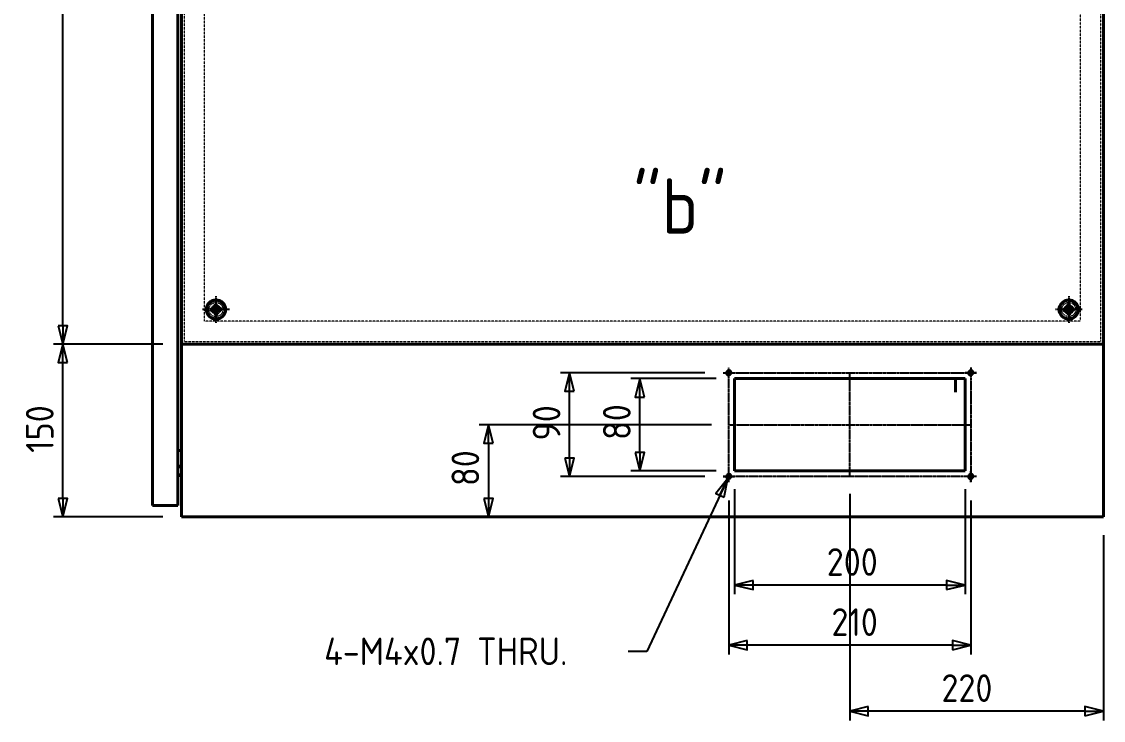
# Model space of a CAD drawing. Header units: millimetres. Extents: x 0 to 6720, y 0 to 4752.
# Drawn here: x 3449 to 4387, y 1632 to 2239 of the extents above; entities that cross this region are included whole.
import ezdxf

# ---------------------------------------------------------------- set-up
doc = ezdxf.new("R2010")
doc.units = ezdxf.units.MM
doc.linetypes.add('DPAB0445$0$CHAIN', pattern=[0.7087, 0.4724, -0.0591, 0.1181, -0.0591])
doc.linetypes.add('DPAB0445$0$DASHED', pattern=[0.2067, 0.1654, -0.0413])
for name, color, linetype, lineweight in [('DPAB0445$0$가려진 것(ISO)', 2, 'DPAB0445$0$DASHED', 18), ('DPAB0445$0$가시적인 것(ISO)', 3, 'Continuous', 40), ('DPAB0445$0$가시적인 좁은 것(ISO)', 3, 'Continuous', 35), ('DPAB0445$0$기호(ISO)', 5, 'Continuous', 25), ('DPAB0445$0$중심 표식(ISO)', 1, 'Continuous', 25), ('DPAB0445$0$중심선(ISO)', 1, 'Continuous', 25), ('DPAB0445$0$치수(ISO)', 2, 'Continuous', 25)]:
    doc.layers.add(name, color=color, linetype=linetype, lineweight=lineweight)
doc.styles.add('DPAB0445$0$문자 텍스트_PSTEK_POSCO', font='isocp.shx')
doc.styles.add('DPAB0445$0$치수 텍스트_PSTEK_POSCO', font='isocp.shx')
doc.dimstyles.new('DPAB0445$0$치수_PSTEK_POSCO', dxfattribs={"dimscale": 16, "dimtxt": 1.5, "dimasz": 1, "dimexe": 0.5, "dimexo": 1, "dimgap": 0.5, "dimtad": 1, "dimrnd": 1e-08, "dimdsep": 46, "dimtxsty": 'DPAB0445$0$치수 텍스트_PSTEK_POSCO', "dimblk": 'DPAB0445$0$Filled-2', "dimcen": 0.09, "dimdle": 10, "dimclrd": 7, "dimclre": 7, "dimclrt": 2, "dimadec": 1, "dimazin": 2, "dimtfac": 1, "dimtmove": 0, "dimatfit": 3, "dimldrblk": 'DPAB0445$0$Filled-2', "dimfxl": 0, "dimtolj": 1, "dimlwd": -1, "dimlwe": -1, "dimarcsym": 0})
doc.dimstyles.new('DPAB0445$0$치수_PSTEK_POSCO$7', dxfattribs={"dimscale": 16, "dimtxt": 1.5, "dimasz": 1, "dimexe": 0.5, "dimexo": 1, "dimgap": 0.5, "dimtad": 1, "dimrnd": 1e-08, "dimdsep": 46, "dimtxsty": 'DPAB0445$0$치수 텍스트_PSTEK_POSCO', "dimblk": 'DPAB0445$0$Filled-2', "dimcen": 0.09, "dimdle": 10, "dimclrd": 7, "dimclre": 7, "dimclrt": 2, "dimadec": 1, "dimazin": 2, "dimtfac": 1, "dimtmove": 0, "dimatfit": 3, "dimldrblk": 'DPAB0445$0$Filled-2', "dimfxl": 0, "dimtolj": 1, "dimlwd": -1, "dimlwe": -1, "dimarcsym": 0})

# ---------------------------------------------------------------- blocks, each defined once
blk = doc.blocks.new('DPAB0445$0$Filled-2')
at = {"color": 0}
for p, q in [((0, 0), (-1, 0.25)), ((-1, 0.25), (-1, -0.25)), ((-1, 0), (0, 0)), ((-1, -0.25), (0, 0))]:
    blk.add_line(p, q, dxfattribs=at)
at = {"color": 0, "flags": 128}
blk.add_lwpolyline([(-1, -0.25), (0, 0), (-1, 0.25), (-1, -0.25)], dxfattribs=at)
at = {"color": 0}
blk.add_solid([(-1, -0.25), (0, 0), (-1, 0.25), (-1, -0.25)], dxfattribs=at)
blk = doc.blocks.new('*D194')
at = {"layer": 'DPAB0445$0$치수(ISO)', "color": 7}
for p, q in [((4067.19, 1832.7), (4067.19, 1741.52)), ((4267.19, 1832.7), (4267.19, 1741.52)), ((4251.19, 1749.52), (4083.19, 1749.52))]:
    blk.add_line(p, q, dxfattribs=at)
at = {"layer": 'DPAB0445$0$치수(ISO)', "color": 7, "xscale": 16, "yscale": 16, "zscale": 16, "rotation": 180}
blk.add_blockref('DPAB0445$0$Filled-2', (4067.19, 1749.52), dxfattribs=at)
at = {"layer": 'DPAB0445$0$치수(ISO)', "color": 7, "xscale": 16, "yscale": 16, "zscale": 16}
blk.add_blockref('DPAB0445$0$Filled-2', (4267.19, 1749.52), dxfattribs=at)
at = {"layer": 'DPAB0445$0$치수(ISO)', "color": 2, "insert": (4147.17, 1769.52), "char_height": 24, "attachment_point": 4, "style": 'DPAB0445$0$치수 텍스트_PSTEK_POSCO'}
blk.add_mtext('\\A1;200', dxfattribs=at)
blk = doc.blocks.new('*D195')
at = {"layer": 'DPAB0445$0$치수(ISO)', "color": 7}
for p, q in [((4062.19, 1822.88), (4062.19, 1689.34)), ((4272.19, 1822.88), (4272.19, 1689.34)), ((4256.19, 1697.34), (4078.19, 1697.34))]:
    blk.add_line(p, q, dxfattribs=at)
at = {"layer": 'DPAB0445$0$치수(ISO)', "color": 7, "xscale": 16, "yscale": 16, "zscale": 16, "rotation": 180}
blk.add_blockref('DPAB0445$0$Filled-2', (4062.19, 1697.34), dxfattribs=at)
at = {"layer": 'DPAB0445$0$치수(ISO)', "color": 7, "xscale": 16, "yscale": 16, "zscale": 16}
blk.add_blockref('DPAB0445$0$Filled-2', (4272.19, 1697.34), dxfattribs=at)
at = {"layer": 'DPAB0445$0$치수(ISO)', "color": 2, "insert": (4151.23, 1717.34), "char_height": 24, "attachment_point": 4, "style": 'DPAB0445$0$치수 텍스트_PSTEK_POSCO'}
blk.add_mtext('\\A1;210', dxfattribs=at)
blk = doc.blocks.new('*D196')
at = {"layer": 'DPAB0445$0$치수(ISO)', "color": 7}
for p, q in [((4167.19, 1828.7), (4167.19, 1632.03)), ((4387.19, 1792.7), (4387.19, 1632.03)), ((4371.19, 1640.03), (4183.19, 1640.03))]:
    blk.add_line(p, q, dxfattribs=at)
at = {"layer": 'DPAB0445$0$치수(ISO)', "color": 7, "xscale": 16, "yscale": 16, "zscale": 16, "rotation": 180}
blk.add_blockref('DPAB0445$0$Filled-2', (4167.19, 1640.03), dxfattribs=at)
at = {"layer": 'DPAB0445$0$치수(ISO)', "color": 7, "xscale": 16, "yscale": 16, "zscale": 16}
blk.add_blockref('DPAB0445$0$Filled-2', (4387.19, 1640.03), dxfattribs=at)
at = {"layer": 'DPAB0445$0$치수(ISO)', "color": 2, "insert": (4246.71, 1660.03), "char_height": 24, "attachment_point": 4, "style": 'DPAB0445$0$치수 텍스트_PSTEK_POSCO'}
blk.add_mtext('\\A1;220', dxfattribs=at)
blk = doc.blocks.new('*D197')
at = {"layer": 'DPAB0445$0$치수(ISO)', "color": 7}
for p, q in [((3571.19, 1958.7), (3476.3, 1958.7)), ((3484.3, 1824.7), (3484.3, 1942.7)), ((3571.19, 1808.7), (3476.3, 1808.7))]:
    blk.add_line(p, q, dxfattribs=at)
at = {"layer": 'DPAB0445$0$치수(ISO)', "color": 7, "xscale": 16, "yscale": 16, "zscale": 16}
for p, rotation in [((3484.3, 1958.7), 90), ((3484.3, 1808.7), 270)]:
    blk.add_blockref('DPAB0445$0$Filled-2', p, dxfattribs=dict(at, rotation=rotation))
at = {"layer": 'DPAB0445$0$치수(ISO)', "color": 2, "insert": (3464.3, 1864.34), "char_height": 24, "attachment_point": 4, "rotation": 90, "style": 'DPAB0445$0$치수 텍스트_PSTEK_POSCO'}
blk.add_mtext('\\A1;150', dxfattribs=at)
blk = doc.blocks.new('*D198')
at = {"layer": 'DPAB0445$0$치수(ISO)', "color": 7}
for p, q in [((3571.19, 2708.7), (3476.3, 2708.7)), ((3484.3, 1974.7), (3484.3, 2692.7)), ((3571.19, 1958.7), (3476.3, 1958.7))]:
    blk.add_line(p, q, dxfattribs=at)
at = {"layer": 'DPAB0445$0$치수(ISO)', "color": 7, "xscale": 16, "yscale": 16, "zscale": 16}
for p, rotation in [((3484.3, 2708.7), 90), ((3484.3, 1958.7), 270)]:
    blk.add_blockref('DPAB0445$0$Filled-2', p, dxfattribs=dict(at, rotation=rotation))
at = {"layer": 'DPAB0445$0$치수(ISO)', "color": 2, "insert": (3464.3, 2312.24), "char_height": 24, "attachment_point": 4, "rotation": 90, "style": 'DPAB0445$0$치수 텍스트_PSTEK_POSCO'}
blk.add_mtext('\\A1;750', dxfattribs=at)
blk = doc.blocks.new('*D215')
at = {"layer": 'DPAB0445$0$치수(ISO)', "color": 7}
for p, q in [((4051.19, 1928.7), (3977.03, 1928.7)), ((3985.03, 1864.7), (3985.03, 1912.7)), ((4051.19, 1848.7), (3977.03, 1848.7))]:
    blk.add_line(p, q, dxfattribs=at)
at = {"layer": 'DPAB0445$0$치수(ISO)', "color": 7, "xscale": 16, "yscale": 16, "zscale": 16}
for p, rotation in [((3985.03, 1928.7), 90), ((3985.03, 1848.7), 270)]:
    blk.add_blockref('DPAB0445$0$Filled-2', p, dxfattribs=dict(at, rotation=rotation))
at = {"layer": 'DPAB0445$0$치수(ISO)', "color": 2, "insert": (3965.03, 1875.49), "char_height": 24, "attachment_point": 4, "rotation": 90, "style": 'DPAB0445$0$치수 텍스트_PSTEK_POSCO'}
blk.add_mtext('\\A1;80', dxfattribs=at)
blk = doc.blocks.new('*D216')
at = {"layer": 'DPAB0445$0$치수(ISO)', "color": 7}
for p, q in [((4041.37, 1933.7), (3916.03, 1933.7)), ((3924.03, 1859.7), (3924.03, 1917.7)), ((4041.37, 1843.7), (3916.03, 1843.7))]:
    blk.add_line(p, q, dxfattribs=at)
at = {"layer": 'DPAB0445$0$치수(ISO)', "color": 7, "xscale": 16, "yscale": 16, "zscale": 16}
for p, rotation in [((3924.03, 1933.7), 90), ((3924.03, 1843.7), 270)]:
    blk.add_blockref('DPAB0445$0$Filled-2', p, dxfattribs=dict(at, rotation=rotation))
at = {"layer": 'DPAB0445$0$치수(ISO)', "color": 2, "insert": (3904.03, 1875), "char_height": 24, "attachment_point": 4, "rotation": 90, "style": 'DPAB0445$0$치수 텍스트_PSTEK_POSCO'}
blk.add_mtext('\\A1;90', dxfattribs=at)
blk = doc.blocks.new('*D217')
at = {"layer": 'DPAB0445$0$치수(ISO)', "color": 7}
for p, q in [((4047.19, 1888.7), (3845.59, 1888.7)), ((3853.59, 1872.7), (3853.59, 1824.7))]:
    blk.add_line(p, q, dxfattribs=at)
at = {"layer": 'DPAB0445$0$치수(ISO)', "color": 7, "xscale": 16, "yscale": 16, "zscale": 16}
for p, rotation in [((3853.59, 1888.7), 90), ((3853.59, 1808.7), 270)]:
    blk.add_blockref('DPAB0445$0$Filled-2', p, dxfattribs=dict(at, rotation=rotation))
at = {"layer": 'DPAB0445$0$치수(ISO)', "color": 2, "insert": (3833.59, 1835.49), "char_height": 24, "attachment_point": 4, "rotation": 90, "style": 'DPAB0445$0$치수 텍스트_PSTEK_POSCO'}
blk.add_mtext('\\A1;80', dxfattribs=at)

msp = doc.modelspace()

# ---------------------------------------------------------------- linework, layer by layer
at = {"layer": 'DPAB0445$0$가려진 것(ISO)'}
for p, q in [((3589.494, 2706.403), (3589.494, 1961.003)), ((4384.894, 1961.003), (4384.894, 2706.403)), ((3607.194, 1978.703), (3607.194, 2688.703)), ((4367.194, 2688.703), (4367.194, 1978.703)), ((4367.194, 1978.703), (3607.194, 1978.703)), ((3589.494, 1961.003), (4384.894, 1961.003))]:
    msp.add_line(p, q, dxfattribs=at)
for centre, radius in [((3617.194, 1988.703), 6.1), ((3617.194, 1988.703), 4), ((3617.194, 1988.703), 3.323), ((4357.194, 1988.703), 6.1), ((4357.194, 1988.703), 4), ((4357.194, 1988.703), 3.323)]:
    msp.add_circle(centre, radius, dxfattribs=at)
for centre in [(3617.194, 1988.703), (4357.194, 1988.703)]:
    msp.add_arc(centre, 3.256, 352.289573, 262.289573, dxfattribs=at)
at = {"layer": 'DPAB0445$0$가시적인 것(ISO)'}
for p, q in [((3562.194, 1818.703), (3562.194, 2708.703)), ((3584.194, 2708.703), (3584.194, 1818.703)), ((3587.194, 2708.703), (3587.194, 1958.703)), ((4387.194, 1958.703), (4387.194, 2708.703)), ((3616.412, 1990.468), (3616.324, 1992.679)), ((3616.399, 1991.163), (3617.789, 1991.219)), ((3616.46, 1992.827), (3617.595, 1992.872)), ((3617.743, 1992.736), (3617.831, 1990.524)), ((4356.412, 1990.468), (4356.324, 1992.679)), ((4356.399, 1991.163), (4357.789, 1991.219)), ((4356.46, 1992.827), (4357.595, 1992.872)), ((4357.743, 1992.736), (4357.831, 1990.524)), ((3613.07, 1987.969), (3613.024, 1989.104)), ((3613.16, 1989.252), (3615.372, 1989.34)), ((3615.429, 1987.922), (3613.217, 1987.833)), ((3614.733, 1987.908), (3614.678, 1989.298)), ((3616.644, 1984.67), (3616.556, 1986.881)), ((3617.988, 1986.242), (3616.598, 1986.187)), ((3617.927, 1984.579), (3616.792, 1984.533)), ((3617.975, 1986.938), (3618.063, 1984.726)), ((3618.958, 1989.484), (3621.17, 1989.572)), ((3621.227, 1988.153), (3619.015, 1988.065)), ((3619.654, 1989.497), (3619.709, 1988.107)), ((3621.318, 1989.436), (3621.363, 1988.301)), ((4353.07, 1987.969), (4353.024, 1989.104)), ((4353.16, 1989.252), (4355.372, 1989.34)), ((4355.429, 1987.922), (4353.217, 1987.833)), ((4354.733, 1987.908), (4354.678, 1989.298)), ((4356.644, 1984.67), (4356.556, 1986.881)), ((4357.988, 1986.242), (4356.598, 1986.187)), ((4357.927, 1984.579), (4356.792, 1984.533)), ((4357.975, 1986.938), (4358.063, 1984.726)), ((4358.958, 1989.484), (4361.17, 1989.572)), ((4361.227, 1988.153), (4359.015, 1988.065)), ((4359.654, 1989.497), (4359.709, 1988.107)), ((4361.318, 1989.436), (4361.363, 1988.301)), ((3587.194, 1808.703), (3587.194, 1958.703)), ((3587.194, 1958.703), (4387.194, 1958.703)), ((4387.194, 1808.703), (4387.194, 1958.703)), ((4067.194, 1928.703), (4267.194, 1928.703)), ((4067.194, 1848.703), (4067.194, 1928.703)), ((4258.794, 1917.103), (4258.794, 1928.703)), ((4267.194, 1928.703), (4267.194, 1848.703)), ((3587.194, 1866.403), (3584.194, 1866.403)), ((3587.194, 1852.703), (3584.194, 1852.703)), ((3587.194, 1844.703), (3584.194, 1844.703)), ((4267.194, 1848.703), (4067.194, 1848.703)), ((3584.194, 1818.703), (3562.194, 1818.703)), ((3587.194, 1808.703), (4387.194, 1808.703))]:
    msp.add_line(p, q, dxfattribs=at)
for centre, radius in [((3617.194, 1988.703), 8.4), ((3617.194, 1988.703), 8), ((4357.194, 1988.703), 8.4), ((4357.194, 1988.703), 8), ((4062.194, 1933.703), 1.621), ((4272.194, 1933.703), 1.621), ((4062.194, 1843.703), 1.621), ((4272.194, 1843.703), 1.621)]:
    msp.add_circle(centre, radius, dxfattribs=at)
for centre, radius, start, end in [((3617.194, 1988.703), 1.93, 113.874235, 160.704911), ((3616.466, 1992.685), 0.142, 92.289573, 182.289573), ((3616.399, 1991.149), 0.0142, 92.289573, 182.289573), ((3617.194, 1988.703), 1.93, 70.704911, 113.874237), ((3617.601, 1992.73), 0.142, 2.289573, 92.289573), ((3617.79, 1991.204), 0.0142, 2.289573, 92.289573), ((3617.194, 1988.703), 1.93, 23.874235, 70.704911), ((4357.194, 1988.703), 1.93, 113.874235, 160.704911), ((4356.466, 1992.685), 0.142, 92.289573, 182.289573), ((4356.399, 1991.149), 0.0142, 92.289573, 182.289573), ((4357.194, 1988.703), 1.93, 70.704911, 113.874237), ((4357.601, 1992.73), 0.142, 2.289573, 92.289573), ((4357.79, 1991.204), 0.0142, 2.289573, 92.289573), ((4357.194, 1988.703), 1.93, 23.874235, 70.704911), ((3613.166, 1989.11), 0.142, 92.289573, 182.289573), ((3613.211, 1987.975), 0.142, 182.289573, 272.289573), ((3614.692, 1989.299), 0.0142, 92.289573, 182.289573), ((3614.748, 1987.909), 0.0142, 182.289573, 272.289573), ((3617.194, 1988.703), 1.93, 160.704909, 203.874235), ((3617.194, 1988.703), 1.93, 203.874235, 250.704911), ((3617.194, 1988.703), 1.93, 250.704911, 293.874235), ((3616.597, 1986.201), 0.0142, 182.289573, 272.289573), ((3616.786, 1984.675), 0.142, 182.289573, 272.289573), ((3617.921, 1984.721), 0.142, 272.289573, 2.289573), ((3617.194, 1988.703), 1.93, 293.874235, 340.704911), ((3617.988, 1986.257), 0.0142, 272.289573, 2.289573), ((3617.194, 1988.703), 1.93, 340.704911, 23.874235), ((3619.64, 1989.497), 0.0142, 2.289573, 92.289573), ((3619.695, 1988.106), 0.0142, 272.289573, 2.289573), ((3621.176, 1989.43), 0.142, 2.289573, 92.289573), ((3621.221, 1988.295), 0.142, 272.289573, 2.289573), ((4353.166, 1989.11), 0.142, 92.289573, 182.289573), ((4353.211, 1987.975), 0.142, 182.289573, 272.289573), ((4354.692, 1989.299), 0.0142, 92.289573, 182.289573), ((4354.748, 1987.909), 0.0142, 182.289573, 272.289573), ((4357.194, 1988.703), 1.93, 160.704909, 203.874235), ((4357.194, 1988.703), 1.93, 203.874235, 250.704911), ((4357.194, 1988.703), 1.93, 250.704911, 293.874235), ((4356.597, 1986.201), 0.0142, 182.289573, 272.289573), ((4356.786, 1984.675), 0.142, 182.289573, 272.289573), ((4357.921, 1984.721), 0.142, 272.289573, 2.289573), ((4357.194, 1988.703), 1.93, 293.874235, 340.704911), ((4357.988, 1986.257), 0.0142, 272.289573, 2.289573), ((4357.194, 1988.703), 1.93, 340.704911, 23.874235), ((4359.64, 1989.497), 0.0142, 2.289573, 92.289573), ((4359.695, 1988.106), 0.0142, 272.289573, 2.289573), ((4361.176, 1989.43), 0.142, 2.289573, 92.289573), ((4361.221, 1988.295), 0.142, 272.289573, 2.289573)]:
    msp.add_arc(centre, radius, start, end, dxfattribs=at)
at = {"layer": 'DPAB0445$0$가시적인 좁은 것(ISO)'}
for p, q in [((3587.194, 1851.959), (3584.194, 1851.959)), ((3584.194, 1845.447), (3587.194, 1845.447))]:
    msp.add_line(p, q, dxfattribs=at)
for centre in [(4062.194, 1933.703), (4272.194, 1933.703), (4062.194, 1843.703), (4272.194, 1843.703)]:
    msp.add_arc(centre, 2, 350, 260, dxfattribs=at)
at = {"layer": 'DPAB0445$0$중심 표식(ISO)', "linetype": 'DPAB0445$0$CHAIN'}
for p, q in [((3617.194, 2000.303), (3617.194, 1977.103)), ((4357.194, 2000.303), (4357.194, 1977.103)), ((3628.794, 1988.703), (3605.594, 1988.703)), ((4368.794, 1988.703), (4345.594, 1988.703)), ((4057.373, 1933.703), (4067.015, 1933.703)), ((4277.015, 1933.703), (4267.373, 1933.703)), ((4057.373, 1843.703), (4067.015, 1843.703)), ((4272.194, 1838.882), (4272.194, 1848.524))]:
    msp.add_line(p, q, dxfattribs=at)
at = {"layer": 'DPAB0445$0$중심선(ISO)', "linetype": 'DPAB0445$0$CHAIN'}
for p, q in [((4057.373, 1933.703), (4277.015, 1933.703)), ((4062.194, 1838.882), (4062.194, 1938.524)), ((4272.194, 1938.524), (4272.194, 1838.882)), ((4167.194, 1844.703), (4167.194, 1932.703)), ((4063.194, 1888.703), (4271.194, 1888.703)), ((4277.015, 1843.703), (4057.373, 1843.703))]:
    msp.add_line(p, q, dxfattribs=at)

# ---------------------------------------------------------------- texts
at = {"layer": 'DPAB0445$0$기호(ISO)', "color": 6, "insert": (3979.192, 2078.492), "char_height": 48, "width": 135.24673, "attachment_point": 4, "style": 'DPAB0445$0$문자 텍스트_PSTEK_POSCO'}
msp.add_mtext('{\\fISOCP|b0|i0;\\H48.0000;"b"}', dxfattribs=at)
at = {"layer": 'DPAB0445$0$기호(ISO)', "color": 2, "insert": (3711.041, 1691.97), "char_height": 24, "width": 255.92125, "attachment_point": 4, "line_spacing_factor": 0.2625, "style": 'DPAB0445$0$치수 텍스트_PSTEK_POSCO'}
msp.add_mtext('{4-M4x0.7 THRU.}', dxfattribs=at)

# ---------------------------------------------------------------- dimensions: what is measured, and where the dimension line sits
at = {"layer": 'DPAB0445$0$치수(ISO)', "color": 7}
for base, p1, p2, angle, override, picture, middle in [((3484.304, 2708.703), (3587.194, 1958.703), (3587.194, 2708.703), 90, {"dimdec": 2, "dimblk1": 'DPAB0445$0$Filled-2', "dimsah": 1, "dimtp": 0, "dimtm": 0, "dimtdec": 2, "dimtofl": 0, "dimatfit": 1}, '*D198', (3484.304, 2333.853)), ((3484.304, 1958.703), (3587.194, 1808.703), (3587.194, 1958.703), 90, {"dimdec": 2, "dimblk2": 'DPAB0445$0$Filled-2', "dimsah": 1, "dimtp": 0, "dimtm": 0, "dimtdec": 2, "dimtofl": 0, "dimatfit": 1}, '*D197', (3484.304, 1883.553)), ((3924.032, 1933.703), (4057.373, 1843.703), (4057.373, 1933.703), 270, {"dimdec": 2, "dimtp": 0, "dimtm": 0, "dimtdec": 2, "dimtofl": 0, "dimatfit": 1}, '*D216', (3924.032, 1888.703)), ((3985.029, 1928.703), (4067.194, 1848.703), (4067.194, 1928.703), 90, {"dimdec": 2, "dimtp": 0, "dimtm": 0, "dimtdec": 2, "dimtofl": 0, "dimatfit": 1}, '*D215', (3985.029, 1888.703)), ((3853.591, 1808.703), (4063.194, 1888.703), (3853.591, 1808.703), 270, {"dimdec": 2, "dimse2": 1, "dimtp": 0, "dimtm": 0, "dimtdec": 2, "dimtofl": 0, "dimatfit": 1}, '*D217', (3853.591, 1848.703)), ((4067.194, 1749.518), (4267.194, 1848.703), (4067.194, 1848.703), 180, {"dimdec": 2, "dimtp": 0, "dimtm": 0, "dimtdec": 2, "dimtofl": 0, "dimatfit": 1}, '*D194', (4169.089, 1749.518)), ((4062.194, 1697.34), (4272.194, 1838.882), (4062.194, 1838.882), 180, {"dimdec": 2, "dimtp": 0, "dimtm": 0, "dimtdec": 2, "dimtofl": 0, "dimatfit": 1}, '*D195', (4170.748, 1697.34))]:
    dim = msp.add_linear_dim(base=base, p1=p1, p2=p2, angle=angle, dimstyle='DPAB0445$0$치수_PSTEK_POSCO', override=override, dxfattribs=at)
    dim.commit()
    dim.dimension.update_dxf_attribs({"geometry": picture, "text_midpoint": middle, "dimtype": 160})
dim = msp.add_linear_dim(base=(4167.194, 1640.032), p1=(4387.194, 1808.703), p2=(4167.194, 1844.703), dimstyle='DPAB0445$0$치수_PSTEK_POSCO', override={"dimdec": 2, "dimtp": 0, "dimtm": 0, "dimtdec": 2, "dimtofl": 0, "dimatfit": 1}, dxfattribs=at)
dim.commit()
dim.dimension.update_dxf_attribs({"geometry": '*D196', "text_midpoint": (4268.621, 1640.032), "dimtype": 160})

# ---------------------------------------------------------------- leaders
at = {"layer": 'DPAB0445$0$기호(ISO)', "color": 7, "annotation_type": 0, "has_hookline": 1, "hookline_direction": 1, "text_width": 220.8}
msp.add_leader([(4061.325, 1841.901), (3990.962, 1691.97), (3974.962, 1691.97)], dimstyle='DPAB0445$0$치수_PSTEK_POSCO$7', override={"dimtad": 0}, dxfattribs=at)

doc.saveas('drawing.dxf')
